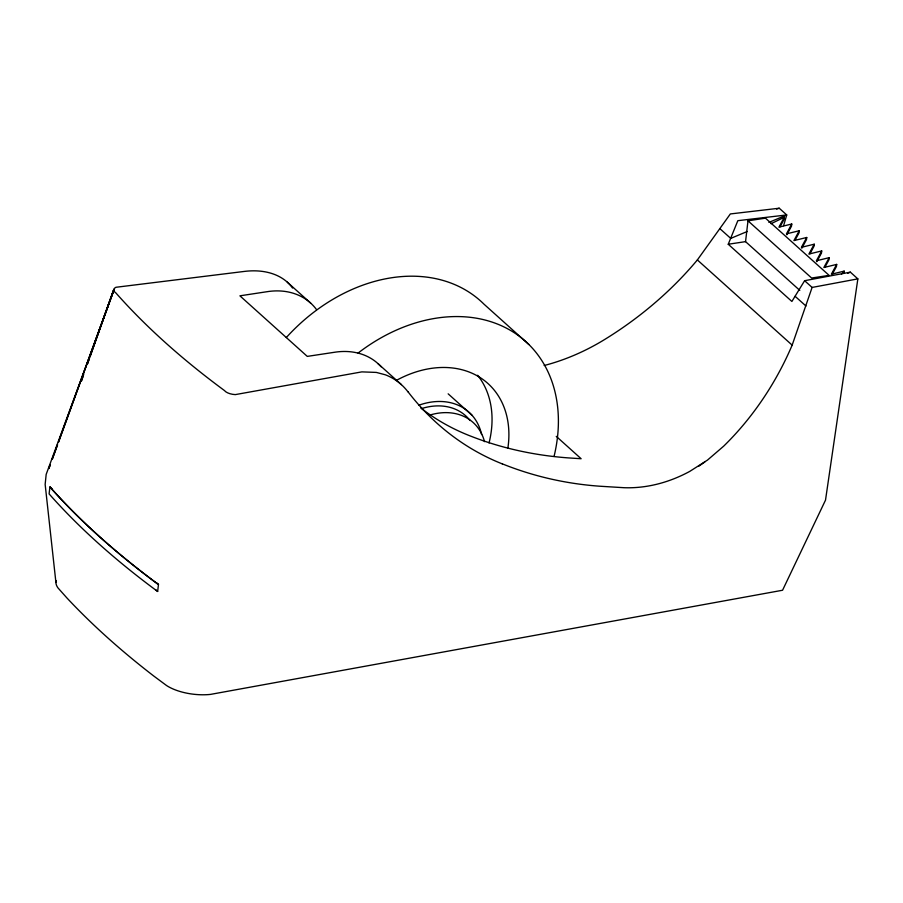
<?xml version="1.0" encoding="UTF-8"?>
<svg xmlns="http://www.w3.org/2000/svg" width="903" height="903" viewBox="0 0 903 903"><rect width="100%" height="100%" fill="white"/><g stroke="black" fill="none" stroke-linecap="round" stroke-linejoin="round"><path stroke-width="1.35" d="M155.564 589.603L157.653 591.476L158.465 584.546L156.377 582.661M799.798 290.394L745.551 241.632L747.989 220.817L765.473 218.165L829.112 275.37L811.628 278.022L747.989 220.817M771.06 223.707L784.278 217.284L784.018 219.44L780.023 226.822M784.278 217.284L778.939 227.138L791.762 224.012L791.502 226.168L786.84 234.791M791.762 224.012L786.434 233.866L799.245 230.75L798.997 232.895L795.001 240.288M799.245 230.75L793.918 240.593L806.729 237.478L806.481 239.634L801.819 248.246M806.729 237.478L801.401 247.32L814.224 244.205L813.964 246.361L809.968 253.743M814.224 244.205L808.896 254.059L821.707 250.932L821.459 253.088L816.786 261.712M821.707 250.932L816.38 260.786L829.191 257.66L828.943 259.816L824.947 267.209M829.191 257.66L823.863 267.514L836.686 264.398L836.426 266.554L832.431 273.936M843.91 273.282L844.17 271.126L831.347 274.241L836.686 264.398M783.623 225.637L786.727 214.948L737.83 220.682L728.247 244.25L791.886 301.455L804.618 280.709L850.366 272.153L857.85 278.88L825.511 500.138L782.562 590.246L210.444 694.407A37.023 16.288 6.7 0 1 166.558 685.535L153.77 676.031A1172.85 515.985 6.7 0 1 66.98 598.023L57.995 587.943A37.023 16.288 6.7 0 1 56.121 580.663M502.271 463.837A478.263 387.839 -65.9 0 0 599.998 486.232L623.883 487.699A158.172 128.26 -65.9 0 0 689.802 471.366L707.433 460.135L723.653 446.184A265.335 215.659 -68.5 0 0 792.157 345.138L812.102 287.436L857.85 278.88M81.394 380.953L83.742 374.327M87.501 363.706L113.789 289.423M81.36 381.201L82.771 377.228M87.456 363.999L88.866 360.037M90.277 356.064L113.722 289.919L58.492 442.075M58.492 442.154L113.789 290.439L46.177 474.38L45.15 484.403L55.918 582.446M544.17 365.512A157.348 104.725 -32.7 0 0 604.841 339.381A264.534 176.062 -32.7 0 0 697.364 259.94L730.346 213.943L779.233 208.221L786.727 214.948L768.904 222.409M841.472 274.185L844.17 271.126M704.814 461.975L698.832 466.162M847.793 273.27L850.366 272.153M747.278 231.473L730.73 238.392L720.21 228.944M776.614 209.135L779.233 208.221M728.247 244.25L745.551 241.632M287.289 282.154L310.643 303.081M804.618 280.709L812.102 287.436M795.114 296.297L805.961 306.015M697.364 259.94L792.157 345.138M528.91 344.551L483.985 304.164A157.585 120.144 -48 0 0 286.307 337.553M556.248 436.352L581.126 458.724L568.472 457.911A488.196 372.205 -48 0 1 472.021 436.646A328.952 250.797 -48 0 1 420.832 408.043M448.159 393.832L472.258 415.504M378.03 363.649L401.383 384.633M52.002 488.839L49.913 486.954L49.101 493.896A1127.836 496.176 6.7 0 0 157.653 591.476M430.629 414.838A62.228 47.441 -48 0 1 484.505 441.657M292.572 288.068A76.089 51.855 -33.9 0 0 244.386 271.419L115.923 287.289A10.486 4.617 6.7 0 0 115.923 292.978A1127.836 496.176 6.7 0 0 224.475 390.559A10.486 4.617 6.7 0 0 235.311 394.611L361.843 371.878L376.337 372.42L385.344 374.801A75.513 61.235 -65.9 0 1 407.942 391.789M316.569 309.639A76.213 58.097 -48 0 0 266.983 291.714L239.905 295.823L307.28 356.392L334.358 352.294A76.213 58.097 -48 0 1 381.145 366.776M358.096 353.062A157.585 120.144 -48 0 1 506.831 328.365A157.585 120.144 -48 0 1 554.07 456.376M396.203 380.49A101.125 77.094 -48 0 1 507.858 448.294M502.26 463.882A326.062 264.41 -65.9 0 1 407.987 391.744M421.836 408.495A62.228 47.441 -48 0 1 470.045 420.505M418.969 405.176A67.138 51.189 -48 0 1 481.615 434.524M477.608 375.264A101.125 77.094 -48 0 1 489.042 442.967M50.32 464.571L48.875 468.533L50.32 464.582M57.521 444.727L52.239 459.277L57.532 444.795M158.465 584.546C119.286 555.593 82.252 523.469 49.913 486.954C82.308 523.424 119.32 555.537 158.465 584.546"/></g></svg>
